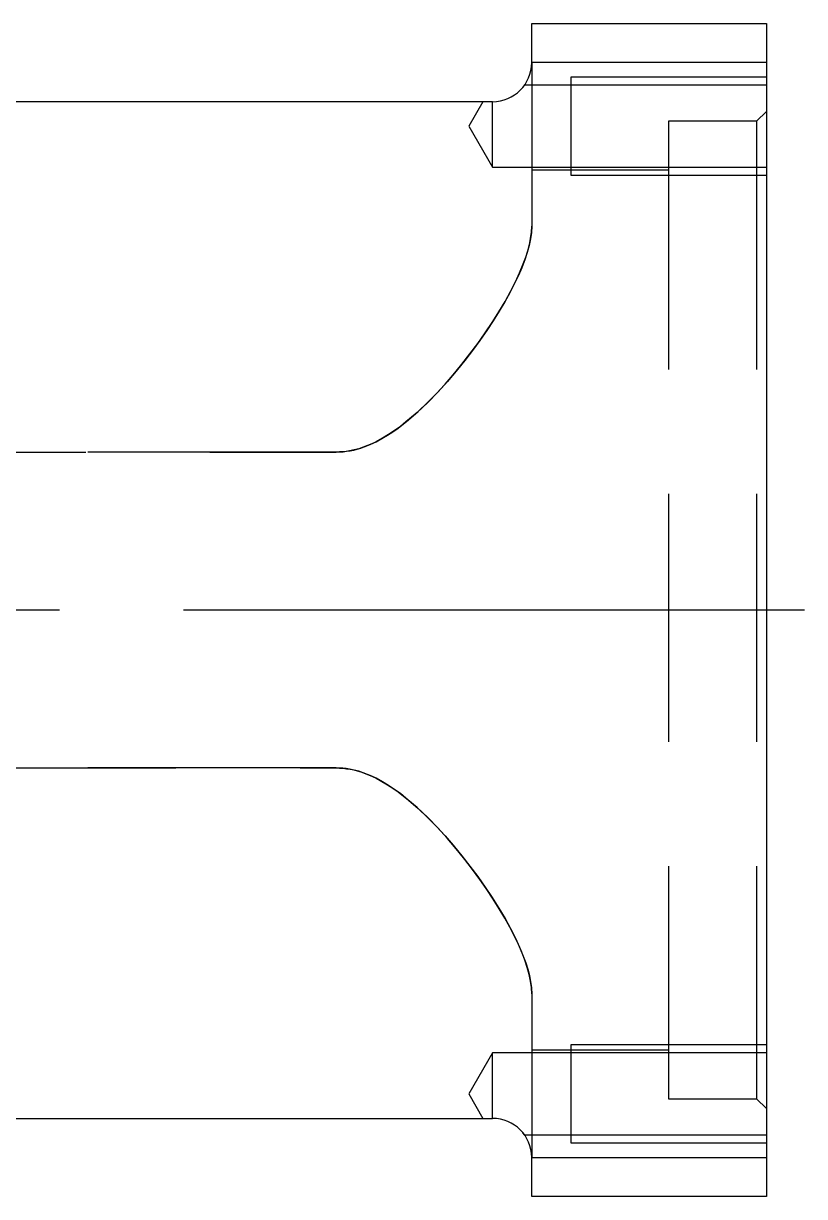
# Model space of a CAD drawing. Extents: x -20 to 822, y -346 to 120.
# Drawn here: x 539.5 to 579.4, y -315.8 to -255.8 of the extents above; entities that cross this region are included whole.
import ezdxf

# ---------------------------------------------------------------- set-up
doc = ezdxf.new("R2010")
doc.units = 0
doc.linetypes.add('CENTER', pattern=[50.8, 31.75, -6.35, 6.35, -6.35])
doc.linetypes.add('DASHED', pattern=[19.05, 12.7, -6.35])
doc.layers.get('0').update_dxf_attribs({"linetype": 'CONTINUOUS'})
doc.layers.add('CENTER', color=1, linetype='CENTER')

msp = doc.modelspace()

# ---------------------------------------------------------------- linework, layer by layer
at = {"color": 7, "linetype": 'CONTINUOUS'}
for p, q in [((565.5, -257.805), (565.5, -255.805)), ((565.5, -255.805), (577.5, -255.805)), ((577.5, -255.805), (577.5, -257.805)), ((577.5, -257.805), (565.5, -257.805)), ((577.5, -257.805), (577.5, -313.805)), ((563.5, -259.805), (530, -259.805)), ((530, -311.805), (563.5, -311.805)), ((565.5, -315.805), (565.5, -313.805)), ((565.5, -313.805), (577.5, -313.805)), ((577.5, -313.805), (577.5, -315.805)), ((577.5, -315.805), (565.5, -315.805))]:
    msp.add_line(p, q, dxfattribs=at)
at = {"color": 3, "linetype": 'DASHED'}
for p, q in [((565.5, -257.805), (565.5, -266.177)), ((577.5, -258.556), (567.5, -258.556)), ((567.5, -258.556), (567.5, -263.556)), ((565.118, -258.98), (565.135, -258.956)), ((567.5, -258.956), (565.135, -258.956)), ((577.5, -258.956), (567.5, -258.956)), ((563.01, -259.805), (562.288, -261.056)), ((563.5, -263.156), (563.5, -259.805)), ((577.5, -260.305), (577, -260.805)), ((577, -260.805), (572.5, -260.805)), ((572.5, -260.805), (572.5, -310.805)), ((577, -260.805), (577, -310.805)), ((562.288, -261.056), (563.5, -263.156)), ((563.5, -263.156), (567.5, -263.156)), ((572.5, -263.305), (565.5, -263.305)), ((567.5, -263.156), (577.5, -263.156)), ((567.5, -263.556), (577.5, -263.556)), ((565.5, -266.177), (565.485, -266.492)), ((565.486, -266.482), (565.5, -266.177)), ((565.442, -266.822), (565.371, -267.166)), ((565.384, -267.111), (565.445, -266.8)), ((565.485, -266.492), (565.442, -266.822)), ((565.445, -266.8), (565.486, -266.482)), ((565.274, -267.521), (565.148, -267.903)), ((565.196, -267.765), (565.3, -267.433)), ((565.371, -267.166), (565.274, -267.521)), ((565.3, -267.433), (565.384, -267.111)), ((564.885, -268.561), (565.073, -268.106)), ((565.148, -267.903), (564.997, -268.296)), ((565.073, -268.106), (565.196, -267.765)), ((564.823, -268.7), (564.627, -269.112)), ((564.668, -269.028), (564.885, -268.561)), ((564.997, -268.296), (564.823, -268.7)), ((564.627, -269.112), (564.388, -269.575)), ((564.425, -269.506), (564.668, -269.028)), ((564.388, -269.575), (564.126, -270.046)), ((564.137, -270.027), (564.425, -269.506)), ((563.481, -271.094), (563.822, -270.557)), ((563.841, -270.525), (563.537, -271.009)), ((563.822, -270.557), (564.137, -270.027)), ((564.126, -270.046), (563.841, -270.525)), ((563.117, -271.637), (563.481, -271.094)), ((563.537, -271.009), (563.203, -271.513)), ((562.741, -272.168), (563.117, -271.637)), ((563.203, -271.513), (562.848, -272.02)), ((562.344, -272.702), (562.741, -272.168)), ((562.848, -272.02), (562.474, -272.531)), ((561.925, -273.237), (562.344, -272.702)), ((562.474, -272.531), (562.081, -273.041)), ((561.642, -273.586), (561.18, -274.129)), ((561.486, -273.77), (561.925, -273.237)), ((562.081, -273.041), (561.642, -273.586)), ((561.18, -274.129), (560.694, -274.666)), ((561.07, -274.249), (561.486, -273.77)), ((560.179, -275.194), (560.635, -274.726)), ((560.694, -274.666), (560.182, -275.192)), ((560.635, -274.726), (561.07, -274.249)), ((560.182, -275.192), (559.641, -275.701)), ((559.701, -275.649), (560.179, -275.194)), ((559.641, -275.701), (559.071, -276.187)), ((559.197, -276.086), (559.701, -275.649)), ((558.4, -276.688), (558.667, -276.499)), ((558.785, -276.411), (558.49, -276.627)), ((558.667, -276.499), (559.197, -276.086)), ((559.071, -276.187), (558.785, -276.411)), ((557.245, -277.339), (557.547, -277.197)), ((557.545, -277.198), (557.331, -277.301)), ((557.87, -277.023), (557.545, -277.198)), ((557.547, -277.197), (557.84, -277.04)), ((557.84, -277.04), (558.125, -276.87)), ((558.185, -276.831), (557.87, -277.023)), ((558.125, -276.87), (558.4, -276.688)), ((558.49, -276.627), (558.185, -276.831)), ((555.5, -277.727), (515, -277.727)), ((530, -277.727), (555.5, -277.727)), ((555.5, -277.727), (555.68, -277.723)), ((555.674, -277.723), (555.5, -277.727)), ((555.848, -277.711), (555.674, -277.723)), ((555.68, -277.723), (555.86, -277.71)), ((556.021, -277.692), (555.848, -277.711)), ((555.86, -277.71), (556.04, -277.689)), ((556.192, -277.665), (556.021, -277.692)), ((556.04, -277.689), (556.217, -277.661)), ((556.427, -277.616), (556.192, -277.665)), ((556.217, -277.661), (556.4, -277.622)), ((556.4, -277.622), (556.581, -277.577)), ((556.659, -277.554), (556.427, -277.616)), ((556.581, -277.577), (556.759, -277.523)), ((556.887, -277.48), (556.659, -277.554)), ((556.759, -277.523), (556.935, -277.463)), ((557.111, -277.395), (556.887, -277.48)), ((556.935, -277.463), (557.245, -277.339)), ((557.331, -277.301), (557.111, -277.395)), ((555.5, -293.883), (515.563, -293.883)), ((515.563, -293.883), (555.5, -293.883)), ((555.5, -293.883), (555.68, -293.887)), ((555.674, -293.887), (555.5, -293.883)), ((555.848, -293.899), (555.674, -293.887)), ((555.68, -293.887), (555.86, -293.9)), ((556.021, -293.918), (555.848, -293.899)), ((555.86, -293.9), (556.04, -293.921)), ((556.192, -293.945), (556.021, -293.918)), ((556.04, -293.921), (556.217, -293.949)), ((556.427, -293.994), (556.192, -293.945)), ((556.217, -293.949), (556.4, -293.988)), ((556.4, -293.988), (556.581, -294.033)), ((556.659, -294.056), (556.427, -293.994)), ((556.581, -294.033), (556.759, -294.087)), ((556.887, -294.13), (556.659, -294.056)), ((556.759, -294.087), (556.935, -294.147)), ((557.111, -294.215), (556.887, -294.13)), ((556.935, -294.147), (557.245, -294.271)), ((557.331, -294.309), (557.111, -294.215)), ((557.245, -294.271), (557.547, -294.413)), ((557.545, -294.412), (557.331, -294.309)), ((557.87, -294.587), (557.545, -294.412)), ((557.547, -294.413), (557.84, -294.57)), ((557.84, -294.57), (558.125, -294.74)), ((558.185, -294.779), (557.87, -294.587)), ((558.125, -294.74), (558.4, -294.922)), ((558.49, -294.983), (558.185, -294.779)), ((558.4, -294.922), (558.667, -295.111)), ((558.785, -295.199), (558.49, -294.983)), ((558.667, -295.111), (559.197, -295.524)), ((559.071, -295.423), (558.785, -295.199)), ((559.641, -295.909), (559.071, -295.423)), ((559.197, -295.524), (559.701, -295.961)), ((560.182, -296.418), (559.641, -295.909)), ((559.701, -295.961), (560.179, -296.416)), ((560.179, -296.416), (560.635, -296.884)), ((560.694, -296.944), (560.182, -296.418)), ((560.635, -296.884), (561.07, -297.361)), ((561.18, -297.481), (560.694, -296.944)), ((561.07, -297.361), (561.486, -297.84)), ((561.642, -298.024), (561.18, -297.481)), ((561.486, -297.84), (561.925, -298.373)), ((562.081, -298.569), (561.642, -298.024)), ((561.925, -298.373), (562.344, -298.908)), ((562.474, -299.079), (562.081, -298.569)), ((562.344, -298.908), (562.741, -299.442)), ((562.848, -299.59), (562.474, -299.079)), ((562.741, -299.442), (563.117, -299.973)), ((563.203, -300.097), (562.848, -299.59)), ((563.117, -299.973), (563.481, -300.516)), ((563.537, -300.601), (563.203, -300.097)), ((563.481, -300.516), (563.822, -301.053)), ((563.841, -301.085), (563.537, -300.601)), ((563.822, -301.053), (564.137, -301.583)), ((564.126, -301.564), (563.841, -301.085)), ((564.388, -302.035), (564.126, -301.564)), ((564.137, -301.583), (564.425, -302.104)), ((564.627, -302.498), (564.388, -302.035)), ((564.425, -302.104), (564.668, -302.582)), ((564.823, -302.91), (564.627, -302.498)), ((564.668, -302.582), (564.885, -303.049)), ((564.997, -303.314), (564.823, -302.91)), ((564.885, -303.049), (565.073, -303.504)), ((565.148, -303.707), (564.997, -303.314)), ((565.073, -303.504), (565.196, -303.845)), ((565.274, -304.089), (565.148, -303.707)), ((565.196, -303.845), (565.3, -304.177)), ((565.371, -304.444), (565.274, -304.089)), ((565.3, -304.177), (565.384, -304.499)), ((565.442, -304.788), (565.371, -304.444)), ((565.384, -304.499), (565.445, -304.81)), ((565.485, -305.118), (565.442, -304.788)), ((565.445, -304.81), (565.486, -305.128)), ((565.5, -305.433), (565.485, -305.118)), ((565.486, -305.128), (565.5, -305.433)), ((565.5, -305.433), (565.5, -313.805)), ((565.5, -308.305), (572.5, -308.305)), ((577.5, -308.054), (567.5, -308.054)), ((567.5, -308.054), (567.5, -313.054)), ((563.5, -308.454), (562.288, -310.554)), ((567.5, -308.454), (563.5, -308.454)), ((563.5, -311.805), (563.5, -308.454)), ((577.5, -308.454), (567.5, -308.454)), ((562.288, -310.554), (563.01, -311.805)), ((572.5, -310.805), (577, -310.805)), ((577, -310.805), (577.5, -311.305)), ((565.135, -312.654), (565.054, -312.547)), ((565.135, -312.654), (567.5, -312.654)), ((567.5, -312.654), (577.5, -312.654)), ((567.5, -313.054), (577.5, -313.054))]:
    msp.add_line(p, q, dxfattribs=at)
at = {"color": 7, "linetype": 'CONTINUOUS'}
for centre, start, end in [((563.5, -257.805), 270, 0), ((563.5, -313.805), 0, 90)]:
    msp.add_arc(centre, 2, start, end, dxfattribs=at)
at = {"layer": 'CENTER', "color": 1, "linetype": 'CENTER'}
msp.add_line((579.45, -285.805), (520, -285.805), dxfattribs=at)

doc.saveas('drawing.dxf')
